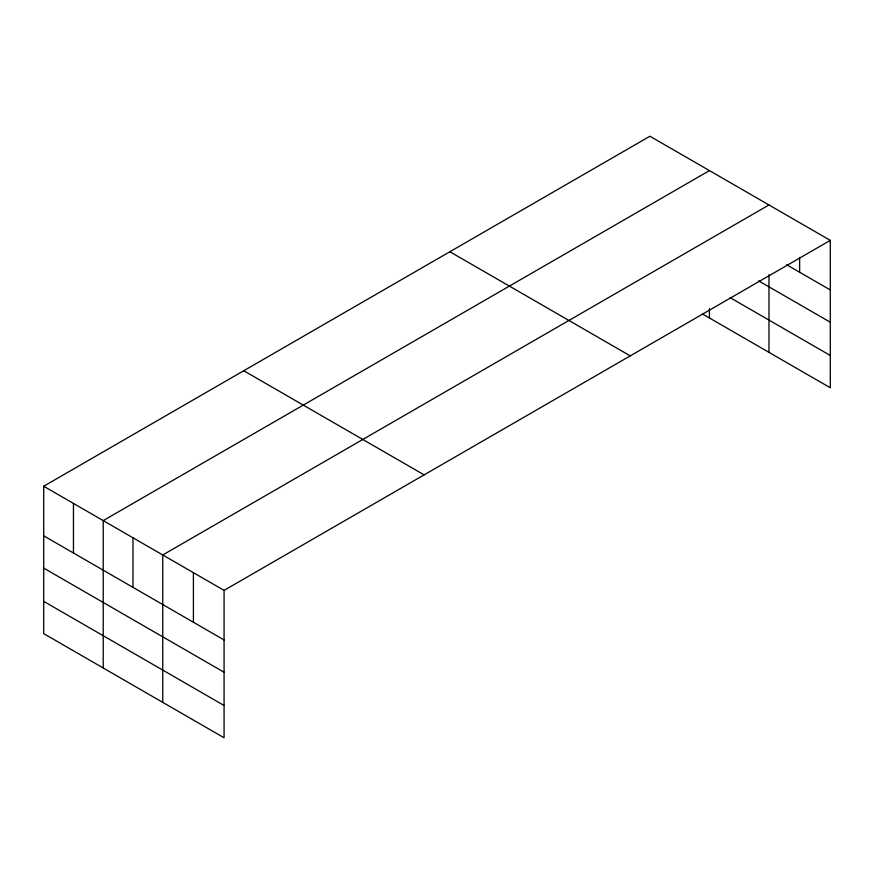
<?xml version="1.0" encoding="UTF-8"?>
<svg xmlns="http://www.w3.org/2000/svg" width="874" height="874" viewBox="0 0 874 874"><rect width="100%" height="100%" fill="white"/><g stroke="black" fill="none" stroke-linecap="round" stroke-linejoin="round"><path stroke-width="1.31" d="M43.7 486.239L224.072 590.376L224.072 737.765L43.7 633.628L43.7 486.239L649.928 136.235L830.3 240.372L830.3 387.761L702.587 314.028M709.448 170.605L103.219 520.598L103.219 667.998M768.978 204.964L162.75 554.968L162.75 702.357M224.072 590.376L830.3 240.372M786.666 264.756L830.3 289.95M758.676 280.882L830.3 322.233M730.052 297.608L830.3 355.489M449.87 251.734L630.241 355.871M243.759 370.74L424.13 474.877M43.7 535.817L224.072 639.954M43.7 568.1L224.072 672.237M43.7 601.356L224.072 705.493M799.634 257.513L799.634 272.251M768.978 274.72L768.978 352.353M709.448 308.577L709.448 317.994M193.405 572.667L193.405 622.255M132.979 537.783L132.979 587.372M73.46 503.424L73.46 553.002"/></g></svg>
